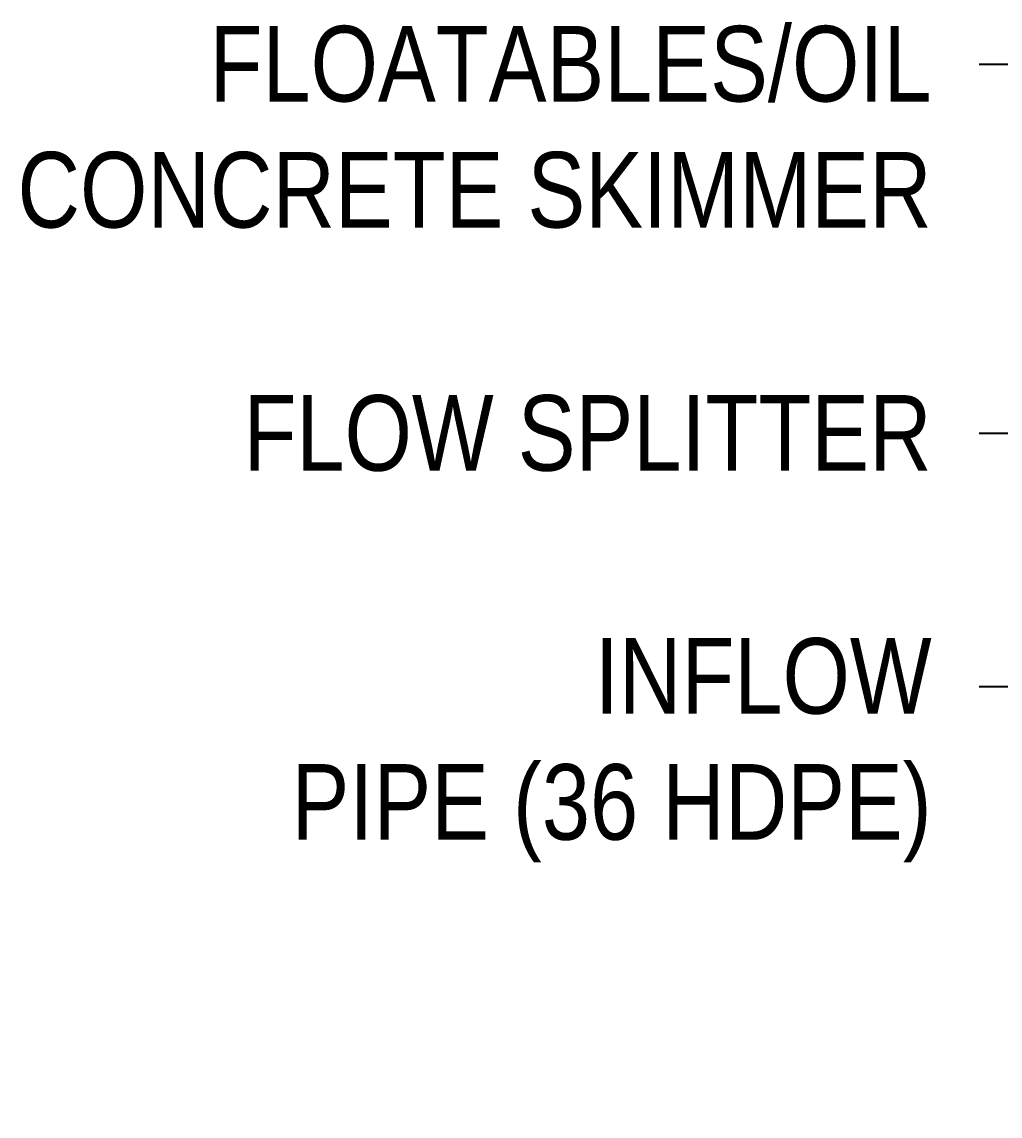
# Model space of a CAD drawing. Extents: x 0 to 216, y -5 to 280.
# Drawn here: x 51.86 to 82.65, y 200.63 to 235.07 of the extents above; entities that cross this region are included whole.
import ezdxf
from ezdxf import colors
from ezdxf.entities.mleader import LeaderData, LeaderLine
from ezdxf.math import Vec2, Vec3

# ---------------------------------------------------------------- set-up
doc = ezdxf.new("R2010")
doc.units = 0
doc.header["$LTSCALE"] = 10
doc.header["$MEASUREMENT"] = 0
doc.layers.add('CADdetails-1-ANNO', color=41, linetype='CONTINUOUS', lineweight=5)
doc.styles.add('CADdetails-DIMENSIONS', font='ARIALN.TTF', dxfattribs={"height": 2.38})

msp = doc.modelspace()

# ---------------------------------------------------------------- leaders
at = {"layer": 'CADdetails-1-ANNO'}
ml = msp.add_multileader_mtext('Standard', dxfattribs=at)
ml.set_content('FLOATABLES/OIL\\PCONCRETE SKIMMER', color=256, style='CADdetails-DIMENSIONS')
ml.set_leader_properties()
ml.build(insert=Vec2(0, 0))
ml.multileader.update_dxf_attribs({"dogleg_length": 2, "arrow_head_size": 2.38})
ctx = ml.context
ctx.base_point, ctx.char_height, ctx.arrow_head_size, ctx.landing_gap_size, ctx.plane_origin = Vec3(50.388, 233.736), 2.38, 2.38, 1.5, Vec3(122.6, 227.105)
ctx.text_align_type = 2
notes = []
notes.append((ctx, [(1, (1, 1, 0), (83.997, 233.736), (-1, 0), 2, [(0, [(111.785, 221.642)], 0, [])])]))
ctx.mtext.insert, ctx.mtext.alignment, ctx.mtext.flow_direction = Vec3(80.497, 234.946), 3, 5
ml = msp.add_multileader_mtext('Standard', dxfattribs=at)
ml.set_content('FLOW SPLITTER', color=256, style='CADdetails-DIMENSIONS')
ml.set_leader_properties()
ml.build(insert=Vec2(0, 0))
ml.multileader.update_dxf_attribs({"dogleg_length": 2, "arrow_head_size": 2.38})
ctx = ml.context
ctx.base_point, ctx.char_height, ctx.arrow_head_size, ctx.landing_gap_size, ctx.plane_origin = Vec3(57.6, 222.115), 2.38, 2.38, 1.5, Vec3(110.091, 216.128)
ctx.text_align_type = 2
notes.append((ctx, [(1, (1, 1, 0), (83.997, 222.115), (-1, 0), 2, [(0, [(103.121, 213.873)], 0, [])])]))
ctx.mtext.insert, ctx.mtext.alignment, ctx.mtext.flow_direction = Vec3(80.497, 223.325), 3, 5
ml = msp.add_multileader_mtext('Standard', dxfattribs=at)
ml.set_content('INFLOW\\PPIPE (36 HDPE)', color=256, style='CADdetails-DIMENSIONS')
ml.set_leader_properties()
ml.build(insert=Vec2(0, 0))
ml.multileader.update_dxf_attribs({"dogleg_length": 2, "arrow_head_size": 2.38})
ctx = ml.context
ctx.base_point, ctx.char_height, ctx.arrow_head_size, ctx.landing_gap_size, ctx.plane_origin = Vec3(59.223, 214.137), 2.38, 2.38, 1.5, Vec3(89.432, 212.939)
ctx.text_align_type = 2
notes.append((ctx, [(0, (1, 1, 0), (83.997, 214.137), (-1, 0), 2, [(0, [(91.83, 210.526)], 0, [])])]))
ctx.mtext.insert, ctx.mtext.alignment, ctx.mtext.flow_direction = Vec3(80.497, 215.677), 3, 5
for ctx, leaders in notes:
    for number, flags, end, landing, length, lines in leaders:
        leader = LeaderData()
        leader.index, (leader.has_last_leader_line, leader.has_dogleg_vector, leader.attachment_direction) = number, flags
        leader.last_leader_point, leader.dogleg_vector, leader.dogleg_length = Vec3(end), Vec3(landing), length
        for number, points, colour, breaks in lines:
            line = LeaderLine()
            line.index, line.vertices, line.color, line.breaks = number, Vec3.list(points), colors.encode_raw_color(colour), breaks
            leader.lines.append(line)
        ctx.leaders.append(leader)

doc.saveas('drawing.dxf')
